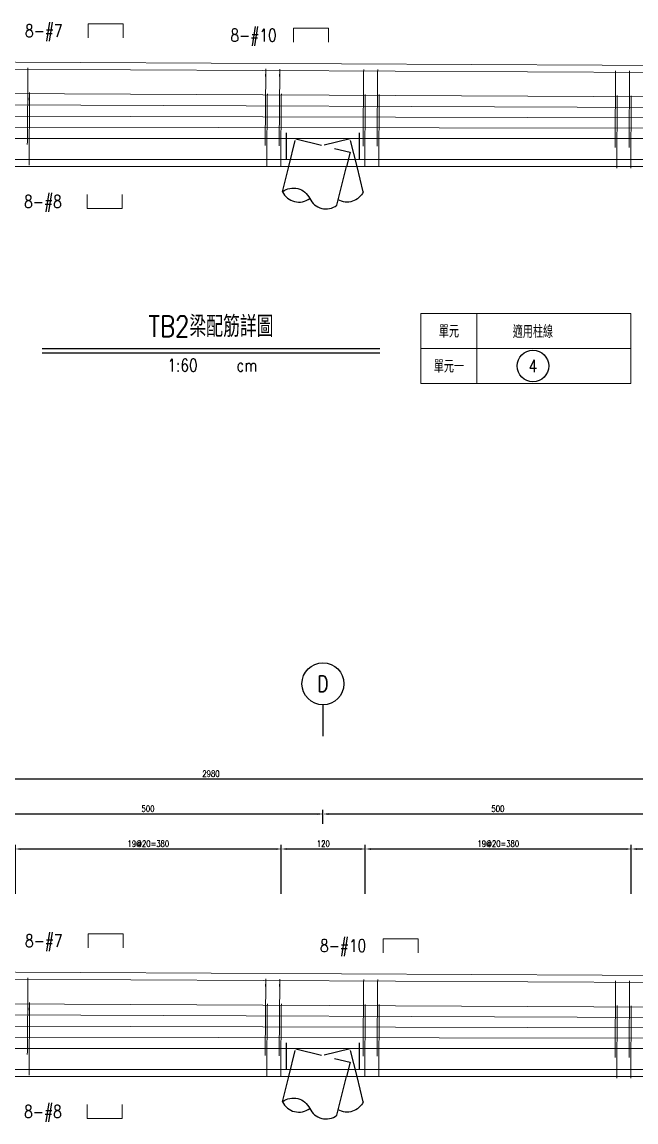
# Model space of a CAD drawing. Extents: x -4754 to 4976, y -19960 to 3841.
# Drawn here: x 955 to 1832, y -16965 to -15393 of the extents above; entities that cross this region are included whole.
import ezdxf
from ezdxf.enums import TextEntityAlignment as Align

# ---------------------------------------------------------------- set-up
doc = ezdxf.new("R2010")
doc.units = 0
doc.header["$LTSCALE"] = 3
doc.linetypes.add('DASHED', pattern=[19.05, 12.7, -6.35])
doc.layers.get('0').update_dxf_attribs({"linetype": 'CONTINUOUS'})
doc.layers.add('HB_0', color=7, linetype='CONTINUOUS', transparency=0.5)
for name, color, linetype in [('HB_DIM', 1, 'CONTINUOUS'), ('HB_SYMBOLS', 7, 'CONTINUOUS'), ('HB_TXT_CTEXT', 2, 'CONTINUOUS'), ('鋼筋', 3, 'CONTINUOUS')]:
    doc.layers.add(name, color=color, linetype=linetype)
doc.styles.get("Standard").update_dxf_attribs({"font": 'ROMANS.shx', "width": 0.8, "bigfont": 'chineset.shx'})
doc.dimstyles.new('30', dxfattribs={"dimscale": 3, "dimtxt": 3, "dimasz": 2.5, "dimexe": 2, "dimexo": 2, "dimgap": 1, "dimtad": 1, "dimdsep": 46, "dimtxsty": 'Standard', "dimcen": 0, "dimclrd": 256, "dimclre": 256, "dimclrt": 2, "dimadec": 0, "dimazin": 0, "dimtfac": 1, "dimtix": 1, "dimtmove": 2, "dimatfit": 3, "dimfxl": 1, "dimtolj": 1, "dimtzin": 0, "dimarcsym": 0})

# ---------------------------------------------------------------- blocks, each defined once
blk = doc.blocks.new('pile_racked_Transverse')
at = {"layer": 'HB_0', "color": 252, "linetype": 'DASHED'}
for p, q in [((-52.2, 10), (-52.2, 50)), ((52.2, 10), (52.2, 50))]:
    blk.add_line(p, q, dxfattribs=at)
at = {"layer": 'HB_0', "linetype": 'Continuous'}
for p, q in [((-57.7, -36), (-48.7, 0)), ((19.9, -55.4), (33.7, 0)), ((57.7, -36), (48.7, 0))]:
    blk.add_line(p, q, dxfattribs=at)
at = {"layer": 'HB_0', "color": 252, "linetype": 'DASHED'}
for points in [[(-48.7, 0), (-38.8, 39.7), (38.8, 20.3), (33.7, 0)], [(48.7, 0), (38.8, 39.7), (0, 30)]]:
    blk.add_lwpolyline(points, dxfattribs=at)
at = {"layer": 'HB_0', "linetype": 'Continuous'}
for points in [[(-57.7, -36, -0.48), (-18.9, -45.7, 0.48), (19.9, -55.4, 0.48)], [(-57.7, -36, 0.48), (-18.9, -45.7, 0.48)], [(57.7, -36, -0.439137), (21.8, -47.6, -0.439137)]]:
    blk.add_lwpolyline(points, format="xyb", dxfattribs=at)
blk = doc.blocks.new('title_beam')
at = {"color": 3, "linetype": 'Continuous'}
blk.add_line((-241.2, 0), (241.2, 0), dxfattribs=at)
at = {"color": 1, "linetype": 'Continuous'}
blk.add_line((-241.2, -6), (241.2, -6), dxfattribs=at)
at = {"color": 3, "linetype": 'Continuous', "width": 0.8}
blk.add_attdef('TITLE', text='', height=30, dxfattribs=at).set_placement((0, 33), align=Align.MIDDLE)
at = {"linetype": 'Continuous', "width": 0.8}
blk.add_attdef('SCALE', text='', height=18, dxfattribs=at).set_placement((-40.6, -24), align=Align.MIDDLE)
blk.add_attdef('CM', (36.5, -33), '', height=18, dxfattribs=at)
blk = doc.blocks.new('line_tag')
at = {"layer": 'HB_SYMBOLS', "color": 4, "linetype": 'Continuous'}
blk.add_circle((0, 0), 22.5, dxfattribs=at)
at = {"color": 4, "linetype": 'Continuous', "width": 0.8}
blk.add_attdef('A', text='', height=18, dxfattribs=at).set_placement((0, 0), align=Align.MIDDLE)
blk = doc.blocks.new('line_guide')
at = {"color": 4, "linetype": 'Continuous'}
blk.add_line((0, 0), (0, -45), dxfattribs=at)
blk.add_circle((0, 30), 30, dxfattribs=at)
at = {"color": 4, "linetype": 'Continuous', "width": 0.8}
blk.add_attdef('A', text='', height=22.5, dxfattribs=at).set_placement((0, 30), align=Align.MIDDLE)
blk = doc.blocks.new('*D452')
at = {"layer": 'HB_DIM', "linetype": 'Continuous', "lineweight": -2}
for p, q in [((945.1, -16638.8), (945.1, -16568.8)), ((952.6, -16574.8), (1317.6, -16574.8)), ((1325.1, -16638.8), (1325.1, -16568.8))]:
    blk.add_line(p, q, dxfattribs=at)
at = {"layer": 'HB_DIM'}
for points in [[(952.6, -16573.6), (952.6, -16576.1), (945.1, -16574.8)], [(1317.6, -16576.1), (1317.6, -16573.6), (1325.1, -16574.8)]]:
    blk.add_solid(points, dxfattribs=at)
at = {"layer": 'HB_DIM', "color": 2, "linetype": 'Continuous', "insert": (1135.1, -16567.3), "char_height": 9, "attachment_point": 5, "rotation": 0}
blk.add_mtext('\\A1;19@20=380', dxfattribs=at)
blk = doc.blocks.new('*D453')
at = {"layer": 'HB_DIM', "linetype": 'Continuous', "lineweight": -2}
for p, q in [((1325.1, -16638.8), (1325.1, -16568.8)), ((1332.6, -16574.8), (1437.6, -16574.8)), ((1445.1, -16638.8), (1445.1, -16568.8))]:
    blk.add_line(p, q, dxfattribs=at)
at = {"layer": 'HB_DIM'}
for points in [[(1332.6, -16573.6), (1332.6, -16576.1), (1325.1, -16574.8)], [(1437.6, -16576.1), (1437.6, -16573.6), (1445.1, -16574.8)]]:
    blk.add_solid(points, dxfattribs=at)
at = {"layer": 'HB_DIM', "color": 2, "linetype": 'Continuous', "insert": (1385.1, -16567.3), "char_height": 9, "attachment_point": 5, "rotation": 0}
blk.add_mtext('\\A1;120', dxfattribs=at)
blk = doc.blocks.new('*D454')
at = {"layer": 'HB_DIM', "linetype": 'Continuous', "lineweight": -2}
for p, q in [((1445.1, -16638.8), (1445.1, -16568.8)), ((1452.6, -16574.8), (1817.6, -16574.8)), ((1825.1, -16638.8), (1825.1, -16568.8))]:
    blk.add_line(p, q, dxfattribs=at)
at = {"layer": 'HB_DIM'}
for points in [[(1452.6, -16573.6), (1452.6, -16576.1), (1445.1, -16574.8)], [(1817.6, -16576.1), (1817.6, -16573.6), (1825.1, -16574.8)]]:
    blk.add_solid(points, dxfattribs=at)
at = {"layer": 'HB_DIM', "color": 2, "linetype": 'Continuous', "insert": (1635.1, -16567.3), "char_height": 9, "attachment_point": 5, "rotation": 0}
blk.add_mtext('\\A1;19@20=380', dxfattribs=at)
blk = doc.blocks.new('*D455')
at = {"layer": 'HB_DIM', "linetype": 'Continuous', "lineweight": -2}
for p, q in [((1825.1, -16638.8), (1825.1, -16568.8)), ((1832.6, -16574.8), (1937.6, -16574.8)), ((1945.1, -16638.8), (1945.1, -16568.8))]:
    blk.add_line(p, q, dxfattribs=at)
at = {"layer": 'HB_DIM'}
for points in [[(1832.6, -16573.6), (1832.6, -16576.1), (1825.1, -16574.8)], [(1937.6, -16576.1), (1937.6, -16573.6), (1945.1, -16574.8)]]:
    blk.add_solid(points, dxfattribs=at)
at = {"layer": 'HB_DIM', "color": 2, "linetype": 'Continuous', "insert": (1885.1, -16567.3), "char_height": 9, "attachment_point": 5, "rotation": 0}
blk.add_mtext('\\A1;120', dxfattribs=at)
blk = doc.blocks.new('*D460')
at = {"layer": 'HB_DIM', "linetype": 'Continuous', "lineweight": -2}
for p, q in [((-265.4, -16638.8), (-265.4, -16468.8)), ((-257.9, -16474.8), (2707.1, -16474.8)), ((2714.6, -16653.8), (2714.6, -16468.8))]:
    blk.add_line(p, q, dxfattribs=at)
at = {"layer": 'HB_DIM'}
for points in [[(-257.9, -16473.6), (-257.9, -16476.1), (-265.4, -16474.8)], [(2707.1, -16476.1), (2707.1, -16473.6), (2714.6, -16474.8)]]:
    blk.add_solid(points, dxfattribs=at)
at = {"layer": 'HB_DIM', "color": 2, "linetype": 'Continuous', "insert": (1224.6, -16467.3), "char_height": 9, "attachment_point": 5, "rotation": 0}
blk.add_mtext('\\A1;2980', dxfattribs=at)
blk = doc.blocks.new('*D464')
at = {"layer": 'HB_DIM', "linetype": 'Continuous', "lineweight": -2}
for p, q in [((884.6, -16538.8), (884.6, -16518.8)), ((892.1, -16524.8), (1377.1, -16524.8)), ((1384.6, -16538.8), (1384.6, -16518.8))]:
    blk.add_line(p, q, dxfattribs=at)
at = {"layer": 'HB_DIM'}
for points in [[(892.1, -16523.6), (892.1, -16526.1), (884.6, -16524.8)], [(1377.1, -16526.1), (1377.1, -16523.6), (1384.6, -16524.8)]]:
    blk.add_solid(points, dxfattribs=at)
at = {"layer": 'HB_DIM', "color": 2, "linetype": 'Continuous', "insert": (1134.6, -16517.3), "char_height": 9, "attachment_point": 5, "rotation": 0}
blk.add_mtext('\\A1;500', dxfattribs=at)
blk = doc.blocks.new('*D465')
at = {"layer": 'HB_DIM', "linetype": 'Continuous', "lineweight": -2}
for p, q in [((1384.6, -16538.8), (1384.6, -16518.8)), ((1392.1, -16524.8), (1877.1, -16524.8)), ((1884.6, -16538.8), (1884.6, -16518.8))]:
    blk.add_line(p, q, dxfattribs=at)
at = {"layer": 'HB_DIM'}
for points in [[(1392.1, -16523.6), (1392.1, -16526.1), (1384.6, -16524.8)], [(1877.1, -16526.1), (1877.1, -16523.6), (1884.6, -16524.8)]]:
    blk.add_solid(points, dxfattribs=at)
at = {"layer": 'HB_DIM', "color": 2, "linetype": 'Continuous', "insert": (1634.6, -16517.3), "char_height": 9, "attachment_point": 5, "rotation": 0}
blk.add_mtext('\\A1;500', dxfattribs=at)

msp = doc.modelspace()

# ---------------------------------------------------------------- linework, layer by layer
at = {"layer": 'HB_0', "lineweight": 5}
for points in [[(-265.427, -15599.802), (-265.427, -15444.802), (2714.573, -15459.802), (2714.573, -15599.802), (-265.427, -15599.802)], [(-225.427, -16899.802), (-225.427, -16819.802), (-265.427, -16819.802), (-265.427, -16744.802), (2714.573, -16759.802), (2714.573, -16899.802), (-225.427, -16899.802)]]:
    msp.add_lwpolyline(points, dxfattribs=at)
at = {"layer": 'HB_DIM', "color": 1, "linetype": 'Continuous'}
for points in [[(1224.523, -15462.301, 0, 1.25, 0), (1224.523, -15447.301, 0, 0, 0), (1224.523, -15412.301, 0, 0, 0), (1242.523, -15412.301, 0, 0, 0)], [(1352.521, -16762.946, 0, 1.25, 0), (1352.521, -16747.946, 0, 0, 0), (1352.521, -16712.946, 0, 0, 0), (1370.521, -16712.946, 0, 0, 0)]]:
    msp.add_lwpolyline(points, format="xyseb", dxfattribs=at)
at = {"layer": 'HB_TXT_CTEXT', "color": 4, "lineweight": 5, "true_color": 0x00ffff}
for p, q in [((1604.573, -15809.802), (1604.573, -15909.802)), ((1524.573, -15859.802), (1824.573, -15859.802))]:
    msp.add_line(p, q, dxfattribs=at)
msp.add_lwpolyline([(1524.573, -15809.802), (1524.573, -15909.802), (1824.573, -15909.802), (1824.573, -15809.802), (1524.573, -15809.802)], dxfattribs=at)
at = {"layer": 'HB_TXT_CTEXT', "lineweight": 5}
for points in [[(1049.051, -15415.823, -50), (1049.051, -15395.823, -50), (1099.051, -15395.823, -50), (1099.051, -15415.823, -50)], [(1342.523, -15422.301, -38), (1342.523, -15402.301, -38), (1392.523, -15402.301, -38), (1392.523, -15422.301, -38)], [(1047.798, -15639.808, -50), (1047.798, -15659.808, -50), (1097.798, -15659.808, -50), (1097.798, -15639.808, -50)], [(1049.051, -16715.823, -50), (1049.051, -16695.823, -50), (1099.051, -16695.823, -50), (1099.051, -16715.823, -50)], [(1470.521, -16722.946, -38), (1470.521, -16702.946, -38), (1520.521, -16702.946, -38), (1520.521, -16722.946, -38)], [(1047.798, -16939.808, -50), (1047.798, -16959.808, -50), (1097.798, -16959.808, -50), (1097.798, -16939.808, -50)]]:
    msp.add_polyline3d(points, dxfattribs=at)
at = {"layer": '鋼筋', "lineweight": 5}
for p, q in [((-244.987, -15454.905, -38), (2694.033, -15469.698, -38)), ((-244.987, -15454.905, -27.143), (2694.033, -15469.698, -27.143)), ((-244.987, -15454.905, -16.286), (2694.033, -15469.698, -16.286)), ((-244.987, -15454.905, -5.429), (2694.033, -15469.698, -5.429)), ((-244.987, -15454.905, 5.429), (2694.033, -15469.698, 5.429)), ((-244.987, -15454.905, 16.286), (2694.033, -15469.698, 16.286)), ((-244.987, -15454.905, 27.143), (2694.033, -15469.698, 27.143)), ((-244.987, -15454.905, 38), (2694.033, -15469.698, 38)), ((962.743, -15461.942, 40.245), (962.224, -15565.081, 40.245)), ((962.224, -15565.081, -40.245), (962.743, -15461.942, -40.245)), ((962.705, -15469.562, 33.895), (962.743, -15461.942, 33.895)), ((962.743, -15461.942, -33.895), (962.705, -15469.562, -33.895)), ((1302.739, -15463.653, 40.245), (1302.219, -15566.793, 40.245)), ((1302.219, -15566.793, -40.245), (1302.739, -15463.653, -40.245)), ((1302.7, -15471.273, 33.895), (1302.739, -15463.653, 33.895)), ((1302.739, -15463.653, -33.895), (1302.7, -15471.273, -33.895)), ((1322.738, -15463.754, 40.245), (1322.219, -15566.893, 40.245)), ((1322.219, -15566.893, -40.245), (1322.738, -15463.754, -40.245)), ((1322.7, -15471.374, 33.895), (1322.738, -15463.754, 33.895)), ((1322.738, -15463.754, -33.895), (1322.7, -15471.374, -33.895)), ((1442.737, -15464.358, 40.245), (1442.218, -15567.497, 40.245)), ((1442.218, -15567.497, -40.245), (1442.737, -15464.358, -40.245)), ((1442.698, -15471.978, 33.895), (1442.737, -15464.358, 33.895)), ((1442.737, -15464.358, -33.895), (1442.698, -15471.978, -33.895)), ((1462.737, -15464.459, 40.245), (1462.217, -15567.598, 40.245)), ((1462.217, -15567.598, -40.245), (1462.737, -15464.459, -40.245)), ((1462.698, -15472.079, 33.895), (1462.737, -15464.459, 33.895)), ((1462.737, -15464.459, -33.895), (1462.698, -15472.079, -33.895)), ((1802.732, -15466.17, 40.245), (1802.213, -15569.309, 40.245)), ((1802.213, -15569.309, -40.245), (1802.732, -15466.17, -40.245)), ((1802.694, -15473.79, 33.895), (1802.732, -15466.17, 33.895)), ((1802.732, -15466.17, -33.895), (1802.694, -15473.79, -33.895)), ((1822.732, -15466.271, 40.245), (1822.213, -15569.41, 40.245)), ((1822.213, -15569.41, -40.245), (1822.732, -15466.271, -40.245)), ((1822.694, -15473.891, 33.895), (1822.732, -15466.271, 33.895)), ((1822.732, -15466.271, -33.895), (1822.694, -15473.891, -33.895)), ((-245.103, -15489.902, -50), (2695.282, -15504.703, -50)), ((-245.103, -15489.902, -35.714), (2695.282, -15504.703, -35.714)), ((-245.103, -15489.902, -21.429), (2695.282, -15504.703, -21.429)), ((-245.103, -15489.902, -7.143), (2695.282, -15504.703, -7.143)), ((-245.103, -15489.902, 7.143), (2695.282, -15504.703, 7.143)), ((-245.103, -15489.902, 21.429), (2695.282, -15504.703, 21.429)), ((-245.103, -15489.902, 35.714), (2695.282, -15504.703, 35.714)), ((-245.103, -15489.902, 50), (2695.282, -15504.703, 50)), ((-242.961, -15507.406, -50), (2692.983, -15518.449, -50)), ((-242.961, -15507.406, 50), (2692.983, -15518.449, 50)), ((965.104, -15497.486, 51.745), (964.615, -15594.623, 51.745)), ((964.615, -15594.623, -51.745), (965.104, -15497.486, -51.745)), ((965.066, -15505.106, 45.395), (965.104, -15497.486, 45.395)), ((965.104, -15497.486, -45.395), (965.066, -15505.106, -45.395)), ((1305.1, -15499.197, 51.745), (1304.611, -15596.335, 51.745)), ((1304.611, -15596.335, -51.745), (1305.1, -15499.197, -51.745)), ((1305.061, -15506.817, 45.395), (1305.1, -15499.197, 45.395)), ((1305.1, -15499.197, -45.395), (1305.061, -15506.817, -45.395)), ((1325.099, -15499.298, 51.745), (1324.61, -15596.435, 51.745)), ((1324.61, -15596.435, -51.745), (1325.099, -15499.298, -51.745)), ((1325.061, -15506.918, 45.395), (1325.099, -15499.298, 45.395)), ((1325.099, -15499.298, -45.395), (1325.061, -15506.918, -45.395)), ((1445.098, -15499.902, 51.745), (1444.609, -15597.039, 51.745)), ((1444.609, -15597.039, -51.745), (1445.098, -15499.902, -51.745)), ((1445.06, -15507.522, 45.395), (1445.098, -15499.902, 45.395)), ((1445.098, -15499.902, -45.395), (1445.06, -15507.522, -45.395)), ((1465.098, -15500.003, 51.745), (1464.609, -15597.14, 51.745)), ((1464.609, -15597.14, -51.745), (1465.098, -15500.003, -51.745)), ((1465.059, -15507.623, 45.395), (1465.098, -15500.003, 45.395)), ((1465.098, -15500.003, -45.395), (1465.059, -15507.623, -45.395)), ((1805.093, -15501.714, 51.745), (1804.604, -15598.852, 51.745)), ((1804.604, -15598.852, -51.745), (1805.093, -15501.714, -51.745)), ((1805.055, -15509.334, 45.395), (1805.093, -15501.714, 45.395)), ((1805.093, -15501.714, -45.395), (1805.055, -15509.334, -45.395)), ((1825.093, -15501.815, 51.745), (1824.604, -15598.952, 51.745)), ((1824.604, -15598.952, -51.745), (1825.093, -15501.815, -51.745)), ((1825.055, -15509.435, 45.395), (1825.093, -15501.815, 45.395)), ((1825.093, -15501.815, -45.395), (1825.055, -15509.435, -45.395)), ((-243.049, -15524.898, -50), (2692.906, -15532.206, -50)), ((-243.049, -15524.898, 50), (2692.906, -15532.206, 50)), ((-243.137, -15542.39, -50), (2692.825, -15545.964, -50)), ((-243.137, -15542.39, 50), (2692.825, -15545.964, 50)), ((-250.29, -15559.832, -50), (2699.93, -15559.772, -50)), ((-250.29, -15559.832, -35.714), (2699.93, -15559.772, -35.714)), ((-250.29, -15559.832, -21.429), (2699.93, -15559.772, -21.429)), ((-250.29, -15559.832, -7.143), (2699.93, -15559.772, -7.143)), ((-250.29, -15559.832, 7.143), (2699.93, -15559.772, 7.143)), ((-250.29, -15559.832, 21.429), (2699.93, -15559.772, 21.429)), ((-250.29, -15559.832, 35.714), (2699.93, -15559.772, 35.714)), ((-250.29, -15559.832, 50), (2699.93, -15559.772, 50)), ((962.208, -15568.256, 37.07), (962.208, -15568.256, -37.07)), ((1302.203, -15569.968, 37.07), (1302.203, -15569.968, -37.07)), ((1322.203, -15570.068, 37.07), (1322.203, -15570.068, -37.07)), ((1442.202, -15570.672, 37.07), (1442.202, -15570.672, -37.07)), ((1462.201, -15570.773, 37.07), (1462.201, -15570.773, -37.07)), ((1802.197, -15572.484, 37.07), (1802.197, -15572.484, -37.07)), ((1822.197, -15572.585, 37.07), (1822.197, -15572.585, -37.07)), ((-246.657, -15589.862, -50), (2695.973, -15589.742, -50)), ((-246.657, -15589.862, -35.714), (2695.973, -15589.742, -35.714)), ((-246.657, -15589.862, -21.429), (2695.973, -15589.742, -21.429)), ((-246.657, -15589.862, -7.143), (2695.973, -15589.742, -7.143)), ((-246.657, -15589.862, 7.143), (2695.973, -15589.742, 7.143)), ((-246.657, -15589.862, 21.429), (2695.973, -15589.742, 21.429)), ((-246.657, -15589.862, 35.714), (2695.973, -15589.742, 35.714)), ((-246.657, -15589.862, 50), (2695.973, -15589.742, 50)), ((964.599, -15597.798, 48.57), (964.599, -15597.798, -48.57)), ((1304.595, -15599.51, 48.57), (1304.595, -15599.51, -48.57)), ((1324.594, -15599.61, 48.57), (1324.594, -15599.61, -48.57)), ((1444.593, -15600.214, 48.57), (1444.593, -15600.214, -48.57)), ((1464.593, -15600.315, 48.57), (1464.593, -15600.315, -48.57)), ((1804.588, -15602.027, 48.57), (1804.588, -15602.027, -48.57)), ((1824.588, -15602.127, 48.57), (1824.588, -15602.127, -48.57)), ((11.01, -16756.193, -38), (2694.033, -16769.698, -38)), ((11.01, -16756.193, -27.143), (2694.033, -16769.698, -27.143)), ((11.01, -16756.193, -16.286), (2694.033, -16769.698, -16.286)), ((11.01, -16756.193, -5.429), (2694.033, -16769.698, -5.429)), ((11.01, -16756.193, 5.429), (2694.033, -16769.698, 5.429)), ((11.01, -16756.193, 16.286), (2694.033, -16769.698, 16.286)), ((11.01, -16756.193, 27.143), (2694.033, -16769.698, 27.143)), ((11.01, -16756.193, 38), (2694.033, -16769.698, 38)), ((962.743, -16761.942, 40.245), (962.224, -16865.081, 40.245)), ((962.224, -16865.081, -40.245), (962.743, -16761.942, -40.245)), ((962.705, -16769.562, 33.895), (962.743, -16761.942, 33.895)), ((962.743, -16761.942, -33.895), (962.705, -16769.562, -33.895)), ((1302.739, -16763.653, 40.245), (1302.219, -16866.793, 40.245)), ((1302.219, -16866.793, -40.245), (1302.739, -16763.653, -40.245)), ((1302.7, -16771.273, 33.895), (1302.739, -16763.653, 33.895)), ((1302.739, -16763.653, -33.895), (1302.7, -16771.273, -33.895)), ((1322.738, -16763.754, 40.245), (1322.219, -16866.893, 40.245)), ((1322.219, -16866.893, -40.245), (1322.738, -16763.754, -40.245)), ((1322.7, -16771.374, 33.895), (1322.738, -16763.754, 33.895)), ((1322.738, -16763.754, -33.895), (1322.7, -16771.374, -33.895)), ((1442.737, -16764.358, 40.245), (1442.218, -16867.497, 40.245)), ((1442.218, -16867.497, -40.245), (1442.737, -16764.358, -40.245)), ((1442.698, -16771.978, 33.895), (1442.737, -16764.358, 33.895)), ((1442.737, -16764.358, -33.895), (1442.698, -16771.978, -33.895)), ((1462.737, -16764.459, 40.245), (1462.217, -16867.598, 40.245)), ((1462.217, -16867.598, -40.245), (1462.737, -16764.459, -40.245)), ((1462.698, -16772.079, 33.895), (1462.737, -16764.459, 33.895)), ((1462.737, -16764.459, -33.895), (1462.698, -16772.079, -33.895)), ((1802.732, -16766.17, 40.245), (1802.213, -16869.309, 40.245)), ((1802.213, -16869.309, -40.245), (1802.732, -16766.17, -40.245)), ((1802.694, -16773.79, 33.895), (1802.732, -16766.17, 33.895)), ((1802.732, -16766.17, -33.895), (1802.694, -16773.79, -33.895)), ((1822.732, -16766.271, 40.245), (1822.213, -16869.41, 40.245)), ((1822.213, -16869.41, -40.245), (1822.732, -16766.271, -40.245)), ((1822.694, -16773.891, 33.895), (1822.732, -16766.271, 33.895)), ((1822.732, -16766.271, -33.895), (1822.694, -16773.891, -33.895)), ((-245.103, -16789.902, -50), (2695.282, -16804.703, -50)), ((-245.103, -16789.902, -35.714), (2695.282, -16804.703, -35.714)), ((-245.103, -16789.902, -21.429), (2695.282, -16804.703, -21.429)), ((-245.103, -16789.902, -7.143), (2695.282, -16804.703, -7.143)), ((-245.103, -16789.902, 7.143), (2695.282, -16804.703, 7.143)), ((-245.103, -16789.902, 21.429), (2695.282, -16804.703, 21.429)), ((-245.103, -16789.902, 35.714), (2695.282, -16804.703, 35.714)), ((-245.103, -16789.902, 50), (2695.282, -16804.703, 50)), ((965.104, -16797.486, 51.745), (964.615, -16894.623, 51.745)), ((964.615, -16894.623, -51.745), (965.104, -16797.486, -51.745)), ((965.066, -16805.106, 45.395), (965.104, -16797.486, 45.395)), ((965.104, -16797.486, -45.395), (965.066, -16805.106, -45.395)), ((-242.961, -16807.406, -50), (2692.983, -16818.449, -50)), ((-242.961, -16807.406, 50), (2692.983, -16818.449, 50)), ((1305.1, -16799.197, 51.745), (1304.611, -16896.335, 51.745)), ((1304.611, -16896.335, -51.745), (1305.1, -16799.197, -51.745)), ((1305.061, -16806.817, 45.395), (1305.1, -16799.197, 45.395)), ((1305.1, -16799.197, -45.395), (1305.061, -16806.817, -45.395)), ((1325.099, -16799.298, 51.745), (1324.61, -16896.435, 51.745)), ((1324.61, -16896.435, -51.745), (1325.099, -16799.298, -51.745)), ((1325.061, -16806.918, 45.395), (1325.099, -16799.298, 45.395)), ((1325.099, -16799.298, -45.395), (1325.061, -16806.918, -45.395)), ((1445.098, -16799.902, 51.745), (1444.609, -16897.039, 51.745)), ((1444.609, -16897.039, -51.745), (1445.098, -16799.902, -51.745)), ((1445.06, -16807.522, 45.395), (1445.098, -16799.902, 45.395)), ((1445.098, -16799.902, -45.395), (1445.06, -16807.522, -45.395)), ((1465.098, -16800.003, 51.745), (1464.609, -16897.14, 51.745)), ((1464.609, -16897.14, -51.745), (1465.098, -16800.003, -51.745)), ((1465.059, -16807.623, 45.395), (1465.098, -16800.003, 45.395)), ((1465.098, -16800.003, -45.395), (1465.059, -16807.623, -45.395)), ((1805.093, -16801.714, 51.745), (1804.604, -16898.852, 51.745)), ((1804.604, -16898.852, -51.745), (1805.093, -16801.714, -51.745)), ((1805.055, -16809.334, 45.395), (1805.093, -16801.714, 45.395)), ((1805.093, -16801.714, -45.395), (1805.055, -16809.334, -45.395)), ((1825.093, -16801.815, 51.745), (1824.604, -16898.952, 51.745)), ((1824.604, -16898.952, -51.745), (1825.093, -16801.815, -51.745)), ((1825.055, -16809.435, 45.395), (1825.093, -16801.815, 45.395)), ((1825.093, -16801.815, -45.395), (1825.055, -16809.435, -45.395)), ((-243.049, -16824.898, -50), (2692.906, -16832.206, -50)), ((-243.049, -16824.898, 50), (2692.906, -16832.206, 50)), ((-243.137, -16842.39, -50), (2692.825, -16845.964, -50)), ((-243.137, -16842.39, 50), (2692.825, -16845.964, 50)), ((-250.29, -16859.832, -50), (2699.93, -16859.772, -50)), ((-250.29, -16859.832, -35.714), (2699.93, -16859.772, -35.714)), ((-250.29, -16859.832, -21.429), (2699.93, -16859.772, -21.429)), ((-250.29, -16859.832, -7.143), (2699.93, -16859.772, -7.143)), ((-250.29, -16859.832, 7.143), (2699.93, -16859.772, 7.143)), ((-250.29, -16859.832, 21.429), (2699.93, -16859.772, 21.429)), ((-250.29, -16859.832, 35.714), (2699.93, -16859.772, 35.714)), ((-250.29, -16859.832, 50), (2699.93, -16859.772, 50)), ((962.208, -16868.256, 37.07), (962.208, -16868.256, -37.07)), ((1302.203, -16869.968, 37.07), (1302.203, -16869.968, -37.07)), ((1322.203, -16870.068, 37.07), (1322.203, -16870.068, -37.07)), ((1442.202, -16870.672, 37.07), (1442.202, -16870.672, -37.07)), ((1462.201, -16870.773, 37.07), (1462.201, -16870.773, -37.07)), ((1802.197, -16872.484, 37.07), (1802.197, -16872.484, -37.07)), ((1822.197, -16872.585, 37.07), (1822.197, -16872.585, -37.07)), ((-246.657, -16889.862, -50), (2695.973, -16889.742, -50)), ((-246.657, -16889.862, -35.714), (2695.973, -16889.742, -35.714)), ((-246.657, -16889.862, -21.429), (2695.973, -16889.742, -21.429)), ((-246.657, -16889.862, -7.143), (2695.973, -16889.742, -7.143)), ((-246.657, -16889.862, 7.143), (2695.973, -16889.742, 7.143)), ((-246.657, -16889.862, 21.429), (2695.973, -16889.742, 21.429)), ((-246.657, -16889.862, 35.714), (2695.973, -16889.742, 35.714)), ((-246.657, -16889.862, 50), (2695.973, -16889.742, 50)), ((964.599, -16897.798, 48.57), (964.599, -16897.798, -48.57)), ((1304.595, -16899.51, 48.57), (1304.595, -16899.51, -48.57)), ((1324.594, -16899.61, 48.57), (1324.594, -16899.61, -48.57)), ((1444.593, -16900.214, 48.57), (1444.593, -16900.214, -48.57)), ((1464.593, -16900.315, 48.57), (1464.593, -16900.315, -48.57)), ((1804.588, -16902.027, 48.57), (1804.588, -16902.027, -48.57)), ((1824.588, -16902.127, 48.57), (1824.588, -16902.127, -48.57))]:
    msp.add_line(p, q, dxfattribs=at)
at = {"layer": '鋼筋', "lineweight": 5, "extrusion": (0.999987, -0.005033, 0)}
for centre, start, end in [((-15456.9, 37.07, 1040.558), 270, 90), ((-15456.9, -37.07, 1040.558), 270, 90), ((-15456.9, 37.07, 1380.558), 270, 90), ((-15456.9, -37.07, 1380.558), 270, 90), ((-15456.9, 37.07, 1400.558), 270, 90), ((-15456.9, -37.07, 1400.558), 270, 90), ((-15456.9, 37.07, 1520.558), 270, 90), ((-15456.9, -37.07, 1520.558), 270, 90), ((-15456.9, 37.07, 1540.558), 270, 90), ((-15456.9, -37.07, 1540.558), 270, 90), ((-15456.9, 37.07, 1880.558), 270, 90), ((-15456.9, -37.07, 1880.558), 270, 90), ((-15456.9, 37.07, 1900.558), 270, 90), ((-15456.9, -37.07, 1900.558), 270, 90), ((-15492.432, 48.57, 1043.098), 270, 90), ((-15492.432, -48.57, 1043.098), 270, 90), ((-15492.432, 48.57, 1383.098), 270, 90), ((-15492.432, -48.57, 1383.098), 270, 90), ((-15492.432, 48.57, 1403.098), 270, 90), ((-15492.432, -48.57, 1403.098), 270, 90), ((-15492.432, 48.57, 1523.098), 270, 90), ((-15492.432, -48.57, 1523.098), 270, 90), ((-15492.432, 48.57, 1543.098), 270, 90), ((-15492.432, -48.57, 1543.098), 270, 90), ((-15492.432, 48.57, 1883.098), 270, 90), ((-15492.432, -48.57, 1883.098), 270, 90), ((-15492.432, 48.57, 1903.098), 270, 90), ((-15492.432, -48.57, 1903.098), 270, 90), ((-15560.041, 37.07, 1040.558), 90, 180), ((-15560.041, -37.07, 1040.558), 180, 270), ((-15560.041, 37.07, 1380.558), 90, 180), ((-15560.041, -37.07, 1380.558), 180, 270), ((-15560.041, 37.07, 1400.558), 90, 180), ((-15560.041, -37.07, 1400.558), 180, 270), ((-15560.041, 37.07, 1520.558), 90, 180), ((-15560.041, -37.07, 1520.558), 180, 270), ((-15560.041, 37.07, 1540.558), 90, 180), ((-15560.041, -37.07, 1540.558), 180, 270), ((-15560.041, 37.07, 1880.558), 90, 180), ((-15560.041, -37.07, 1880.558), 180, 270), ((-15560.041, 37.07, 1900.558), 90, 180), ((-15560.041, -37.07, 1900.558), 180, 270), ((-15589.57, 48.57, 1043.098), 90, 180), ((-15589.57, -48.57, 1043.098), 180, 270), ((-15589.57, 48.57, 1383.098), 90, 180), ((-15589.57, -48.57, 1383.098), 180, 270), ((-15589.57, 48.57, 1403.098), 90, 180), ((-15589.57, -48.57, 1403.098), 180, 270), ((-15589.57, 48.57, 1523.098), 90, 180), ((-15589.57, -48.57, 1523.098), 180, 270), ((-15589.57, 48.57, 1543.098), 90, 180), ((-15589.57, -48.57, 1543.098), 180, 270), ((-15589.57, 48.57, 1883.098), 90, 180), ((-15589.57, -48.57, 1883.098), 180, 270), ((-15589.57, 48.57, 1903.098), 90, 180), ((-15589.57, -48.57, 1903.098), 180, 270), ((-16756.884, 37.07, 1047.102), 270, 90), ((-16756.884, -37.07, 1047.102), 270, 90), ((-16756.884, 37.07, 1387.102), 270, 90), ((-16756.884, -37.07, 1387.102), 270, 90), ((-16756.884, 37.07, 1407.102), 270, 90), ((-16756.884, -37.07, 1407.102), 270, 90), ((-16756.884, 37.07, 1527.102), 270, 90), ((-16756.884, -37.07, 1527.102), 270, 90), ((-16756.884, 37.07, 1547.102), 270, 90), ((-16756.884, -37.07, 1547.102), 270, 90), ((-16756.884, 37.07, 1887.102), 270, 90), ((-16756.884, -37.07, 1887.102), 270, 90), ((-16756.884, 37.07, 1907.102), 270, 90), ((-16756.884, -37.07, 1907.102), 270, 90), ((-16792.415, 48.57, 1049.642), 270, 90), ((-16792.415, -48.57, 1049.642), 270, 90), ((-16792.415, 48.57, 1389.642), 270, 90), ((-16792.415, -48.57, 1389.642), 270, 90), ((-16792.415, 48.57, 1409.642), 270, 90), ((-16792.415, -48.57, 1409.642), 270, 90), ((-16792.415, 48.57, 1529.642), 270, 90), ((-16792.415, -48.57, 1529.642), 270, 90), ((-16792.415, 48.57, 1549.642), 270, 90), ((-16792.415, -48.57, 1549.642), 270, 90), ((-16792.415, 48.57, 1889.642), 270, 90), ((-16792.415, -48.57, 1889.642), 270, 90), ((-16792.415, 48.57, 1909.642), 270, 90), ((-16792.415, -48.57, 1909.642), 270, 90), ((-16860.024, 37.07, 1047.102), 90, 180), ((-16860.024, -37.07, 1047.102), 180, 270), ((-16860.024, 37.07, 1387.102), 90, 180), ((-16860.024, -37.07, 1387.102), 180, 270), ((-16860.024, 37.07, 1407.102), 90, 180), ((-16860.024, -37.07, 1407.102), 180, 270), ((-16860.024, 37.07, 1527.102), 90, 180), ((-16860.024, -37.07, 1527.102), 180, 270), ((-16860.024, 37.07, 1547.102), 90, 180), ((-16860.024, -37.07, 1547.102), 180, 270), ((-16860.024, 37.07, 1887.102), 90, 180), ((-16860.024, -37.07, 1887.102), 180, 270), ((-16860.024, 37.07, 1907.102), 90, 180), ((-16860.024, -37.07, 1907.102), 180, 270), ((-16889.554, 48.57, 1049.642), 90, 180), ((-16889.554, -48.57, 1049.642), 180, 270), ((-16889.554, 48.57, 1389.642), 90, 180), ((-16889.554, -48.57, 1389.642), 180, 270), ((-16889.554, 48.57, 1409.642), 90, 180), ((-16889.554, -48.57, 1409.642), 180, 270), ((-16889.554, 48.57, 1529.642), 90, 180), ((-16889.554, -48.57, 1529.642), 180, 270), ((-16889.554, 48.57, 1549.642), 90, 180), ((-16889.554, -48.57, 1549.642), 180, 270), ((-16889.554, 48.57, 1889.642), 90, 180), ((-16889.554, -48.57, 1889.642), 180, 270), ((-16889.554, 48.57, 1909.642), 90, 180), ((-16889.554, -48.57, 1909.642), 180, 270)]:
    msp.add_arc(centre, 3.175, start, end, dxfattribs=at)

# ---------------------------------------------------------------- block references
at = {"layer": 'HB_0', "linetype": 'Continuous'}
for p in [(1384.573, -15599.802), (1384.573, -16899.802)]:
    msp.add_blockref('pile_racked_Transverse', p, dxfattribs=at)
msp.add_blockref('line_guide', (1384.573, -16368.802), dxfattribs=at).add_auto_attribs({'A': 'D'})
at = {"layer": 'HB_TXT_CTEXT', "linetype": 'Continuous'}
for name, p, values in [('title_beam', (1224.573, -15859.802), {'TITLE': 'TB2梁配筋詳圖', 'SCALE': '1:60', 'CM': 'cm'}), ('line_tag', (1684.573, -15884.802), {'A': '4'})]:
    msp.add_blockref(name, p, dxfattribs=at).add_auto_attribs(values)

# ---------------------------------------------------------------- texts
at = {"layer": 'HB_TXT_CTEXT', "linetype": 'Continuous', "width": 0.8}
for s, p in [(' 8-#7', (949.051, -15405.823, -50)), (' 8-#10', (1242.523, -15412.301, -38)), (' 8-#8', (947.798, -15649.808, -50)), (' 8-#7', (949.051, -16705.823, -50)), (' 8-#10', (1370.521, -16712.946, -38)), (' 8-#8', (947.798, -16949.808, -50))]:
    msp.add_text(s, height=18, dxfattribs=at).set_placement(p, align=Align.MIDDLE_LEFT)
for s, p in [('單元', (1564.573, -15834.802)), ('適用柱線', (1684.573, -15834.802)), ('單元一', (1564.573, -15884.802))]:
    msp.add_text(s, height=18, dxfattribs=at).set_placement(p, align=Align.MIDDLE)

# ---------------------------------------------------------------- dimensions: what is measured, and where the dimension line sits
at = {"layer": 'HB_DIM', "linetype": 'Continuous'}
for base, p1, p2, picture, middle in [((2714.573, -16474.802), (-265.427, -16644.802), (2714.573, -16659.802), '*D460', (1224.573, -16467.302)), ((1384.573, -16524.802), (884.573, -16544.802, -2059), (1384.573, -16544.802, -1559), '*D464', (1134.573, -16517.302)), ((1884.573, -16524.802), (1384.573, -16544.802, -1559), (1884.573, -16544.802, -1059), '*D465', (1634.573, -16517.302)), ((1445.06, -16574.802), (1325.061, -16644.802, 45.395), (1445.06, -16644.802, 45.395), '*D453', (1385.06, -16567.302)), ((1945.053, -16574.802), (1825.055, -16644.802, 45.395), (1945.053, -16644.802, 45.395), '*D455', (1885.054, -16567.302))]:
    dim = msp.add_linear_dim(base=base, p1=p1, p2=p2, angle=0, dimstyle='30', override={"dimdec": 0, "dimpost": '<>'}, dxfattribs=at)
    dim.commit()
    dim.dimension.update_dxf_attribs({"geometry": picture, "text_midpoint": middle})
for base, p1, p2, picture, middle in [((1325.061, -16574.802), (945.066, -16644.802, 45.395), (1325.061, -16644.802, 45.395), '*D452', (1135.063, -16567.302)), ((1825.055, -16574.802), (1445.06, -16644.802, 45.395), (1825.055, -16644.802, 45.395), '*D454', (1635.057, -16567.302))]:
    dim = msp.add_linear_dim(base=base, p1=p1, p2=p2, angle=0, text='19@20=<>', dimstyle='30', override={"dimdec": 0, "dimpost": '<>'}, dxfattribs=at)
    dim.commit()
    dim.dimension.update_dxf_attribs({"geometry": picture, "text_midpoint": middle})

doc.saveas('drawing.dxf')
